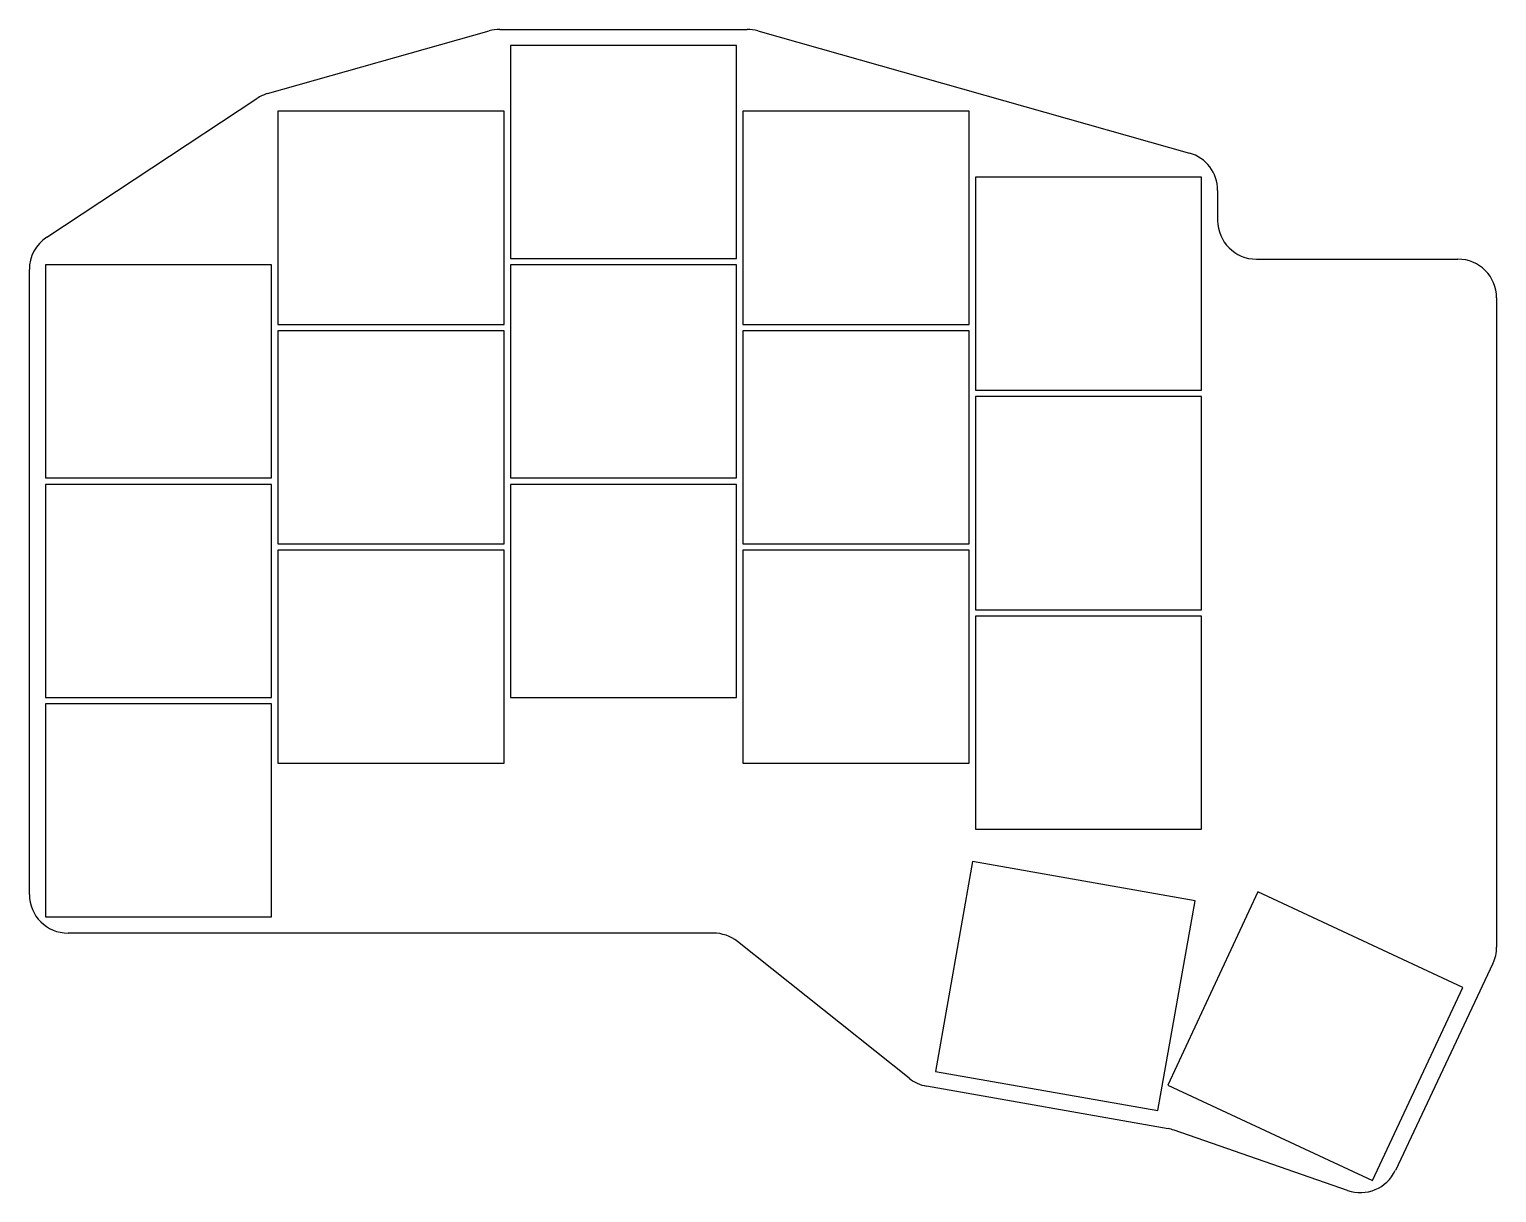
# Model space of a CAD drawing. Header units: millimetres. Extents: x -10 to 104, y -30 to 60.
import ezdxf

# ---------------------------------------------------------------- set-up
doc = ezdxf.new("R2010")
doc.units = ezdxf.units.MM

msp = doc.modelspace()

# ---------------------------------------------------------------- linework, layer by layer
for p, q in [((8.45, 55.53), (25.6, 60.39)), ((26.42, 60.5), (45.58, 60.5)), ((46.4, 60.39), (79.82, 50.92)), ((44.75, 59.25), (27.25, 59.25)), ((27.25, 59.25), (27.25, 42.75)), ((44.75, 42.75), (44.75, 59.25)), ((-8.65, 44.39), (7.61, 55.14)), ((26.75, 54.15), (9.25, 54.15)), ((9.25, 54.15), (9.25, 37.65)), ((26.75, 37.65), (26.75, 54.15)), ((62.75, 54.15), (45.25, 54.15)), ((45.25, 54.15), (45.25, 37.65)), ((62.75, 37.65), (62.75, 54.15)), ((80.75, 49.05), (63.25, 49.05)), ((63.25, 49.05), (63.25, 32.55)), ((80.75, 32.55), (80.75, 49.05)), ((82, 48.03), (82, 45.7)), ((8.75, 42.25), (-8.75, 42.25)), ((-8.75, 42.25), (-8.75, 25.75)), ((8.75, 25.75), (8.75, 42.25)), ((27.25, 42.75), (44.75, 42.75)), ((44.75, 42.25), (27.25, 42.25)), ((27.25, 42.25), (27.25, 25.75)), ((44.75, 25.75), (44.75, 42.25)), ((85, 42.7), (100.6, 42.7)), ((-10, -6.5), (-10, 41.89)), ((103.6, 39.7), (103.6, -10.58)), ((9.25, 37.65), (26.75, 37.65)), ((45.25, 37.65), (62.75, 37.65)), ((26.75, 37.15), (9.25, 37.15)), ((9.25, 37.15), (9.25, 20.65)), ((26.75, 20.65), (26.75, 37.15)), ((62.75, 37.15), (45.25, 37.15)), ((45.25, 37.15), (45.25, 20.65)), ((62.75, 20.65), (62.75, 37.15)), ((63.25, 32.55), (80.75, 32.55)), ((80.75, 32.05), (63.25, 32.05)), ((63.25, 32.05), (63.25, 15.55)), ((80.75, 15.55), (80.75, 32.05)), ((-8.75, 25.75), (8.75, 25.75)), ((8.75, 25.25), (-8.75, 25.25)), ((-8.75, 25.25), (-8.75, 8.75)), ((8.75, 8.75), (8.75, 25.25)), ((27.25, 25.75), (44.75, 25.75)), ((44.75, 25.25), (27.25, 25.25)), ((27.25, 25.25), (27.25, 8.75)), ((44.75, 8.75), (44.75, 25.25)), ((9.25, 20.65), (26.75, 20.65)), ((45.25, 20.65), (62.75, 20.65)), ((26.75, 20.15), (9.25, 20.15)), ((9.25, 20.15), (9.25, 3.65)), ((26.75, 3.65), (26.75, 20.15)), ((62.75, 20.15), (45.25, 20.15)), ((45.25, 20.15), (45.25, 3.65)), ((62.75, 3.65), (62.75, 20.15)), ((63.25, 15.55), (80.75, 15.55)), ((80.75, 15.05), (63.25, 15.05)), ((63.25, 15.05), (63.25, -1.45)), ((80.75, -1.45), (80.75, 15.05)), ((-8.75, 8.75), (8.75, 8.75)), ((8.75, 8.25), (-8.75, 8.25)), ((-8.75, 8.25), (-8.75, -8.25)), ((8.75, -8.25), (8.75, 8.25)), ((27.25, 8.75), (44.75, 8.75)), ((9.25, 3.65), (26.75, 3.65)), ((45.25, 3.65), (62.75, 3.65)), ((63.25, -1.45), (80.75, -1.45)), ((63.02, -3.96), (60.15, -20.21)), ((80.25, -6.99), (63.02, -3.96)), ((85.11, -6.31), (78.14, -21.27)), ((100.97, -13.71), (85.11, -6.31)), ((77.38, -23.24), (80.25, -6.99)), ((-8.75, -8.25), (8.75, -8.25)), ((42.95, -9.5), (-7, -9.5)), ((58.11, -20.74), (44.82, -10.15)), ((103.31, -11.86), (95.76, -27.88)), ((94, -28.66), (100.97, -13.71)), ((60.15, -20.21), (77.38, -23.24)), ((78.16, -24.65), (59.45, -21.35)), ((78.14, -21.27), (94, -28.66)), ((92.06, -29.44), (78.63, -24.77))]:
    msp.add_line(p, q)
for centre, start, end in [((26.42, 57.5), 90, 105.8192), ((45.58, 57.5), 74.1808, 90), ((9.27, 52.64), 105.8192, 123.4691), ((79, 48.03), 0, 74.1808), ((85, 45.7), 180, 270), ((-7, 41.89), 123.4691, 180), ((100.6, 39.7), 0, 90), ((-7, -6.5), 180, 270), ((42.95, -12.5), 51.4416, 90), ((100.6, -10.58), 334.7531, 0), ((59.98, -18.4), 231.4416, 260), ((77.64, -27.6), 70.8435, 80), ((93.04, -26.6), 250.8435, 334.7531)]:
    msp.add_arc(centre, 3, start, end)

doc.saveas('drawing.dxf')
